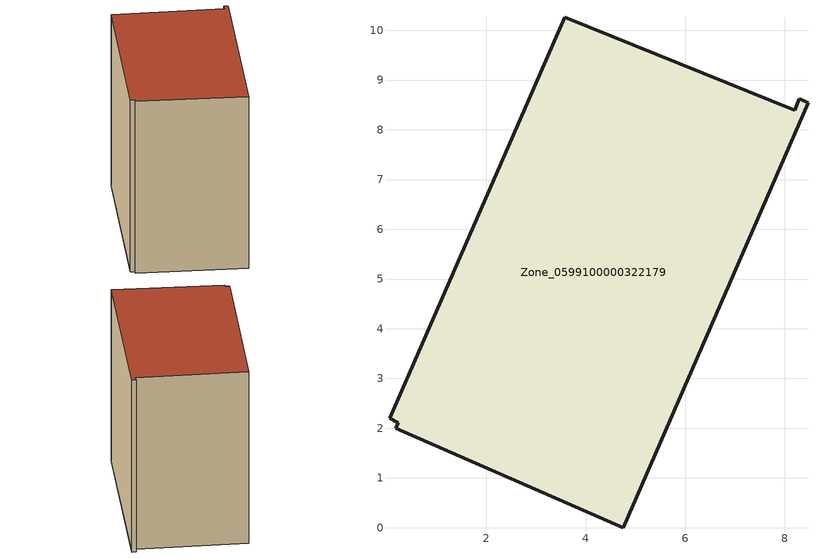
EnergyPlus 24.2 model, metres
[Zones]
Zone_0599100000322179
 floor ground (C_G): 0.18,2 0.23,2.11 0.05,2.2 3.58,10.26 8.2,8.39 8.3,8.62 8.47,8.55 4.76,0 z0
 wall outside (C_F): 0.18,2 4.76,0 8.47,8.55 8.3,8.62 8.2,8.39 3.58,10.26 0.05,2.2 0.23,2.11 0.18,2 z0:8.31
 roof outside (C_R): 0.23,2.11 0.18,2 4.76,0 8.47,8.55 8.3,8.62 8.2,8.39 3.58,10.26 0.05,2.2 z8.31
[BUILDING]
Pand.0599100000322179: North Axis=0; Terrain=City; Loads Convergence Tolerance Value=0.04; Temperature Convergence Tolerance Value=0.4; Solar Distribution=FullExterior; Maximum Number of Warmup Days=25; Minimum Number of Warmup Days=1
[Site:Location]
Rotterdam.The.Hague.AP_ZH_NLD Design_Conditions: Latitude=51.96; Longitude=4.45; Time Zone=1; Elevation=-4.5
[SITE:GROUNDTEMPERATURE:BUILDINGSURFACE]
18, 18, 18, 18, 18, 18, 18, 18, 18, 18, 18, 18
[MATERIAL] Thermal Absorptance=0.9; Solar Absorptance=0.7; Visible Absorptance=0.7
Name | Roughness | Thickness | Conductivity | Density | Specific Heat
G.TI.1975-1991 | MediumSmooth | 0.15 | 0.288461 | 540 | 1210
F.TI.1975-1991 | Rough | 0.3 | 0.230769 | 1920 | 840
R.TI.1975-1991 | MediumRough | 0.2 | 0.153846 | 1500 | 1000
[CONSTRUCTION]
C_G: G.TI.1975-1991
C_F: F.TI.1975-1991
C_R: R.TI.1975-1991
[ZONE]
Zone_0599100000322179: Type=1; Multiplier=1; Ceiling Height=Autocalculate; Volume=Autocalculate; Floor Area=autocalculate; Part of Total Floor Area=Yes
[ZONEINFILTRATION:DESIGNFLOWRATE]
Infil_Zone_0599100000322179: Zone or ZoneList or Space or SpaceList=Zone_0599100000322179; Schedule=AlwaysOn; Design Flow Rate Calculation Method=Flow/Area; Flow Rate per Floor Area=0.003; Constant Term Coefficient=1; Temperature Term Coefficient=0; Velocity Term Coefficient=0; Velocity Squared Term Coefficient=0
[HVACTEMPLATE:ZONE:IDEALLOADSAIRSYSTEM]
Zone_0599100000322179: Maximum Heating Supply Air Temperature=50; Minimum Cooling Supply Air Temperature=13; Maximum Heating Supply Air Humidity Ratio=0.0156; Minimum Cooling Supply Air Humidity Ratio=0.0077; Heating Limit=NoLimit; Cooling Limit=NoLimit; Dehumidification Control Type=ConstantSensibleHeatRatio; Cooling Sensible Heat Ratio=0.7; Dehumidification Setpoint=60; Humidification Control Type=None; Humidification Setpoint=30; Outdoor Air Method=None; Outdoor Air Flow Rate per Person=0.00944; Outdoor Air Flow Rate per Zone Floor Area=0; Outdoor Air Flow Rate per Zone=0; Demand Controlled Ventilation Type=None; Outdoor Air Economizer Type=NoEconomizer; Heat Recovery Type=None; Sensible Heat Recovery Effectiveness=0.7; Latent Heat Recovery Effectiveness=0.65
[ZONECONTROL:THERMOSTAT]
ThermostatControl_Zone_0599100000322179: Zone or ZoneList=Zone_0599100000322179; Control Type Schedule=DualSetpointControlType; Control 1=Thermostat_Zone_0599100000322179; Temperature Difference Between Cutout And Setpoint=0
[THERMOSTATSETPOINT:DUALSETPOINT]
Thermostat_Zone_0599100000322179: Heating Setpoint Temperature Schedule=HeatingSetpoint_Zone_0599100000322179; Cooling Setpoint Temperature Schedule=CoolingSetpoint_Zone_0599100000322179
[SCHEDULE:COMPACT]
HeatingSetpoint_Zone_0599100000322179: Through: 12/31, For: AllDays, Until: 24:00, 21
CoolingSetpoint_Zone_0599100000322179: Through: 12/31, For: AllDays, Until: 24:00, 24
DualSetpointControlType: Through: 12/31, For: AllDays, Until: 24:00, 4
AlwaysOn: Through: 12/31, For: AllDays, Until: 24:00, 1
